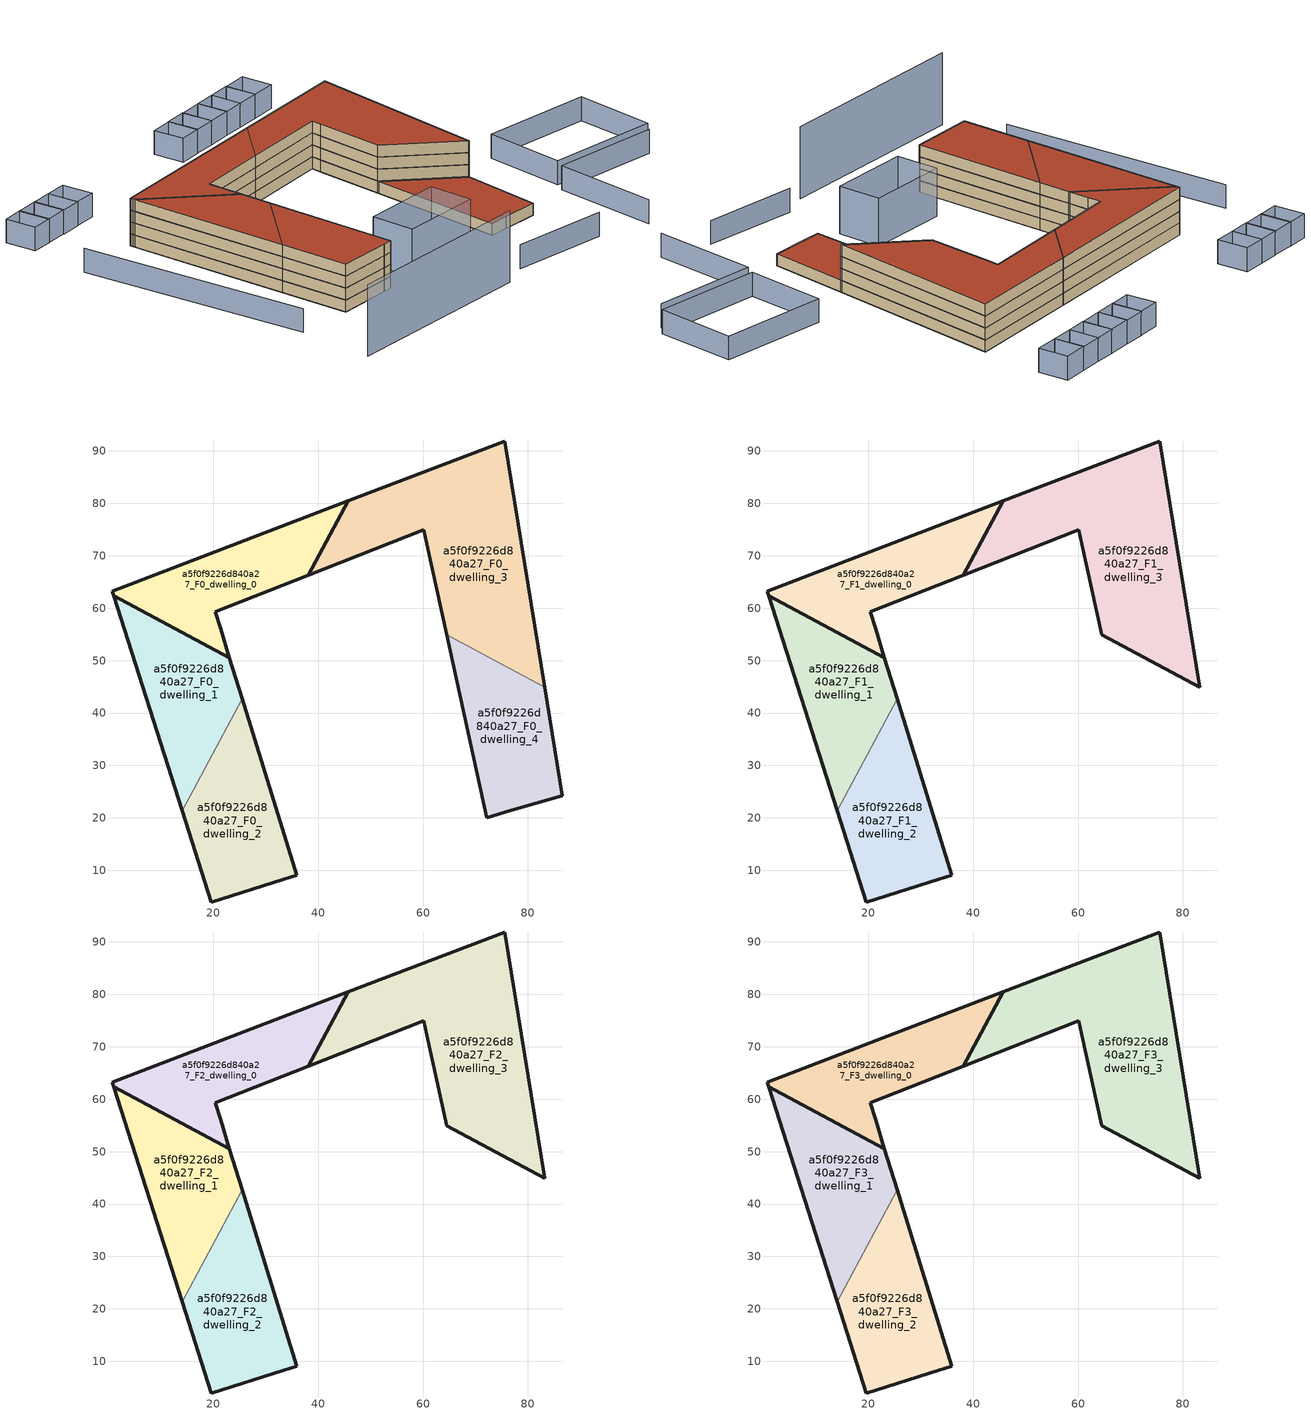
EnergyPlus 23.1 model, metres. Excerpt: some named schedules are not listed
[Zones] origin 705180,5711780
a5f0f9226d840a27_F0_dwelling_0
 floor ground (EU_floor_Construction): 38.12,66.31 45.71,80.47 0.73,63.27 1.02,62.36 23.05,50.55 21.36,56.05 20.32,59.34 z0
 wall outside (EU_wall_Construction): 1.02,62.36 0.73,63.27 45.71,80.47 38.12,66.31 20.32,59.34 21.36,56.05 23.05,50.55 1.02,62.36 z0:3
a5f0f9226d840a27_F0_dwelling_1
 floor ground (EU_floor_Construction): 14.03,21.36 25.47,42.7 23.05,50.55 1.02,62.36 z0
 wall outside (EU_wall_Construction): 14.03,21.36 1.02,62.36 23.05,50.55 25.47,42.7 z0:3
 wall to a5f0f9226d840a27_F0_dwelling_2 (EU_wall_Construction): 25.47,42.7 14.03,21.36 z0:3
a5f0f9226d840a27_F0_dwelling_2
 floor ground (EU_floor_Construction): 33.42,8.31 35.85,9.02 25.47,42.7 14.03,21.36 19.56,3.96 33.41,8.31 z0
 wall outside (EU_wall_Construction): 25.47,42.7 35.85,9.02 33.42,8.31 33.41,8.31 19.56,3.96 14.03,21.36 z0:3
a5f0f9226d840a27_F0_dwelling_3
 floor ground (EU_floor_Construction): 83.16,44.97 75.59,91.89 45.71,80.47 38.12,66.31 60.13,74.92 60.71,72.24 64.49,54.97 z0
 wall outside (EU_wall_Construction): 64.49,54.97 60.71,72.24 60.13,74.92 38.12,66.31 45.71,80.47 75.59,91.89 83.16,44.97 z0:3
 wall to a5f0f9226d840a27_F0_dwelling_4 (EU_wall_Construction): 83.16,44.97 64.49,54.97 z0:3
a5f0f9226d840a27_F0_dwelling_4
 floor ground (EU_floor_Construction): 86.51,24.2 83.16,44.97 64.49,54.97 72.14,20.02 76.81,21.42 z0
 wall outside (EU_wall_Construction): 83.16,44.97 86.51,24.2 76.81,21.42 72.14,20.02 64.49,54.97 z0:3
 roof outside (EU_roof_Construction): 83.16,44.97 86.51,24.2 76.81,21.42 72.14,20.02 64.49,54.97 z3
a5f0f9226d840a27_F1_dwelling_0
 floor to a5f0f9226d840a27_F0_dwelling_0 (EU_floor_Construction): 38.12,66.31 45.71,80.47 0.73,63.27 1.02,62.36 23.05,50.55 21.36,56.05 20.32,59.34 z3
 wall outside (EU_wall_Construction): 1.02,62.36 0.73,63.27 45.71,80.47 38.12,66.31 20.32,59.34 21.36,56.05 23.05,50.55 1.02,62.36 z3:6
a5f0f9226d840a27_F1_dwelling_1
 floor to a5f0f9226d840a27_F0_dwelling_1 (EU_floor_Construction): 14.03,21.36 25.47,42.7 23.05,50.55 1.02,62.36 z3
 wall outside (EU_wall_Construction): 14.03,21.36 1.02,62.36 23.05,50.55 25.47,42.7 z3:6
 wall to a5f0f9226d840a27_F1_dwelling_2 (EU_wall_Construction): 25.47,42.7 14.03,21.36 z3:6
a5f0f9226d840a27_F1_dwelling_2
 floor to a5f0f9226d840a27_F0_dwelling_2 (EU_floor_Construction): 33.42,8.31 35.85,9.02 25.47,42.7 14.03,21.36 19.55,3.96 33.41,8.31 z3
 wall outside (EU_wall_Construction): 25.47,42.7 35.85,9.02 33.42,8.31 33.41,8.31 19.56,3.96 14.03,21.36 z3:6
a5f0f9226d840a27_F1_dwelling_3
 floor to a5f0f9226d840a27_F0_dwelling_3 (EU_floor_Construction): 83.16,44.97 75.59,91.89 45.71,80.47 38.12,66.31 60.13,74.92 60.71,72.24 64.49,54.97 z3
 wall outside (EU_wall_Construction): 75.59,91.89 83.16,44.97 64.49,54.97 60.71,72.24 60.13,74.92 38.12,66.31 45.71,80.47 75.59,91.89 z3:6
a5f0f9226d840a27_F2_dwelling_0
 floor to a5f0f9226d840a27_F1_dwelling_0 (EU_floor_Construction): 38.12,66.31 45.71,80.47 0.73,63.27 1.02,62.36 23.05,50.55 21.36,56.05 20.32,59.34 z6
 wall outside (EU_wall_Construction): 1.02,62.36 0.73,63.27 45.71,80.47 38.12,66.31 20.32,59.34 21.36,56.05 23.05,50.55 1.02,62.36 z6:9
a5f0f9226d840a27_F2_dwelling_1
 floor to a5f0f9226d840a27_F1_dwelling_1 (EU_floor_Construction): 14.03,21.36 25.47,42.7 23.05,50.55 1.02,62.36 z6
 wall outside (EU_wall_Construction): 14.03,21.36 1.02,62.36 23.05,50.55 25.47,42.7 z6:9
 wall to a5f0f9226d840a27_F2_dwelling_2 (EU_wall_Construction): 25.47,42.7 14.03,21.36 z6:9
a5f0f9226d840a27_F2_dwelling_2
 floor to a5f0f9226d840a27_F1_dwelling_2 (EU_floor_Construction): 33.42,8.31 35.85,9.02 25.47,42.7 14.03,21.36 19.55,3.96 33.41,8.31 z6
 wall outside (EU_wall_Construction): 25.47,42.7 35.85,9.02 33.42,8.31 33.41,8.31 19.56,3.96 14.03,21.36 z6:9
a5f0f9226d840a27_F2_dwelling_3
 floor to a5f0f9226d840a27_F1_dwelling_3 (EU_floor_Construction): 83.16,44.97 75.59,91.89 45.71,80.47 38.12,66.31 60.13,74.92 60.71,72.24 64.49,54.97 z6
 wall outside (EU_wall_Construction): 75.59,91.89 83.16,44.97 64.49,54.97 60.71,72.24 60.13,74.92 38.12,66.31 45.71,80.47 75.59,91.89 z6:9
a5f0f9226d840a27_F3_dwelling_0
 floor to a5f0f9226d840a27_F2_dwelling_0 (EU_floor_Construction): 38.12,66.31 45.71,80.47 0.73,63.27 1.02,62.36 23.05,50.55 21.36,56.05 20.32,59.34 z9
 wall outside (EU_wall_Construction): 1.02,62.36 0.73,63.27 45.71,80.47 38.12,66.31 20.32,59.34 21.36,56.05 23.05,50.55 1.02,62.36 z9:12
 roof outside (EU_roof_Construction): 45.71,80.47 38.12,66.31 20.32,59.34 21.36,56.05 23.05,50.55 1.02,62.36 0.73,63.27 z12
a5f0f9226d840a27_F3_dwelling_1
 floor to a5f0f9226d840a27_F2_dwelling_1 (EU_floor_Construction): 14.03,21.36 25.47,42.7 23.05,50.55 1.02,62.36 z9
 wall outside (EU_wall_Construction): 14.03,21.36 1.02,62.36 23.05,50.55 25.47,42.7 z9:12
 wall to a5f0f9226d840a27_F3_dwelling_2 (EU_wall_Construction): 25.47,42.7 14.03,21.36 z9:12
 roof outside (EU_roof_Construction): 23.05,50.55 25.47,42.7 14.03,21.36 1.02,62.36 z12
a5f0f9226d840a27_F3_dwelling_2
 floor to a5f0f9226d840a27_F2_dwelling_2 (EU_floor_Construction): 33.42,8.31 35.85,9.02 25.47,42.7 14.03,21.36 19.55,3.96 33.41,8.31 z9
 wall outside (EU_wall_Construction): 25.47,42.7 35.85,9.02 33.42,8.31 33.41,8.31 19.56,3.96 14.03,21.36 z9:12
 roof outside (EU_roof_Construction): 25.47,42.7 35.85,9.02 33.42,8.31 33.41,8.31 19.56,3.96 14.03,21.36 z12
a5f0f9226d840a27_F3_dwelling_3
 floor to a5f0f9226d840a27_F2_dwelling_3 (EU_floor_Construction): 83.16,44.97 75.59,91.89 45.71,80.47 38.12,66.31 60.13,74.92 60.71,72.24 64.49,54.97 z9
 wall outside (EU_wall_Construction): 75.59,91.89 83.16,44.97 64.49,54.97 60.71,72.24 60.13,74.92 38.12,66.31 45.71,80.47 75.59,91.89 z9:12
 roof outside (EU_roof_Construction): 75.59,91.89 83.16,44.97 64.49,54.97 60.71,72.24 60.13,74.92 38.12,66.31 45.71,80.47 z12
shading: 9.27,-19.44 60.19,-3.89 z0:18; -16.53,57.04 4.94,0.08 / 66.56,1.01 91.96,5.6 / 105.43,4.87 100.16,32.18 / 100.16,32.18 128.59,37.66 / -18.76,73.46 -21.64,81.05 / -21.64,81.05 -16.34,83.06 / -16.34,83.06 -13.47,75.46 / -13.47,75.46 -18.76,73.46 / -7.8,77.61 -13.64,75.4 / -13.64,75.4 -16.51,83 / -16.51,83 -10.67,85.21 / -10.67,85.21 -7.8,77.61 / -10.78,85.16 -5.4,87.2 / -5.4,87.2 -2.53,79.6 / -2.53,79.6 -7.91,77.57 / -7.91,77.57 -10.78,85.16 / 0.19,89.32 3.06,81.72 / 3.06,81.72 -2.58,79.59 / -2.58,79.59 -5.45,87.19 / -5.45,87.19 0.19,89.32 / 35.13,102.56 40.79,104.78 / 40.79,104.78 43.71,97.34 / 43.71,97.34 38.05,95.12 / 38.05,95.12 35.13,102.56 / 49.15,99.45 43.54,97.27 / 43.54,97.27 40.65,104.72 / 40.65,104.72 46.26,106.9 / 46.26,106.9 49.15,99.45 / 130.38,40.61 101.17,35.09 / 101.17,35.09 97.21,56.07 / 97.21,56.07 126.42,61.59 / 126.42,61.59 130.38,40.61 / 46.22,106.88 52.18,109.19 / 52.18,109.19 55.07,101.74 / 55.07,101.74 49.11,99.42 / 49.11,99.42 46.22,106.88 / 57.4,111.22 60.29,103.76 / 60.29,103.76 55.04,101.72 / 55.04,101.72 52.15,109.18 / 52.15,109.18 57.4,111.22 / 60.3,103.75 57.41,111.21 / 57.41,111.21 63.14,113.43 / 63.14,113.43 66.03,105.98 / 66.03,105.98 60.3,103.75 / 69.28,115.81 72.17,108.36 / 72.17,108.36 65.92,105.93 / 65.92,105.93 63.02,113.38 / 63.02,113.38 69.28,115.81 z0:6; 40.3,22.32 60.99,28.57 / 60.99,28.57 64.28,17.68 / 64.28,17.68 43.59,11.43 / 43.59,11.43 40.3,22.32 z0:12
[Building]
EU S2 Campaign: North Axis=0; Terrain=City; Solar Distribution=FullExterior
[Site:Location]
London: Latitude=51.5; Longitude=-0.5; Time Zone=0; Elevation=25
[SizingPeriod:WeatherFileDays]
AnnualSizingPeriod: Begin Month=1; Begin Day of Month=1; End Month=12; End Day of Month=31; Day of Week for Start Day=Monday; Use Weather File Daylight Saving Period=No; Use Weather File Rain and Snow Indicators=No
[MATERIAL]
EU_InternalMass_Material: Roughness=MediumRough; Thickness=0.1; Conductivity=1; Density=1800; Specific Heat=900; Thermal Absorptance=0.9; Solar Absorptance=0.7; Visible Absorptance=0.7
[MATERIAL:NOMASS] Roughness=MediumRough; Thermal Absorptance=0.9; Solar Absorptance=0.7; Visible Absorptance=0.7
Name | Thermal Resistance
EU_wall_NoMass | 1.04674
EU_roof_NoMass | 4.32442
EU_floor_NoMass | 2.04616
[CONSTRUCTION]
EU_wall_Construction: EU_wall_NoMass
EU_roof_Construction: EU_roof_NoMass
EU_floor_Construction: EU_floor_NoMass
EU_InternalMass_Construction: EU_InternalMass_Material
[ZONE] Type=1; Multiplier=1; Ceiling Height=autocalculate; Floor Area=autocalculate; Part of Total Floor Area=Yes
Name | Volume
a5f0f9226d840a27_F0_dwelling_0; a5f0f9226d840a27_F1_dwelling_0; a5f0f9226d840a27_F2_dwelling_0; a5f0f9226d840a27_F3_dwelling_0 | 1336.58
a5f0f9226d840a27_F0_dwelling_1; a5f0f9226d840a27_F1_dwelling_1; a5f0f9226d840a27_F2_dwelling_1; a5f0f9226d840a27_F3_dwelling_1 | 1336.45
a5f0f9226d840a27_F0_dwelling_2; a5f0f9226d840a27_F1_dwelling_2; a5f0f9226d840a27_F2_dwelling_2; a5f0f9226d840a27_F3_dwelling_2 | 1376.25
a5f0f9226d840a27_F0_dwelling_3; a5f0f9226d840a27_F1_dwelling_3; a5f0f9226d840a27_F2_dwelling_3; a5f0f9226d840a27_F3_dwelling_3 | 2638.18
a5f0f9226d840a27_F0_dwelling_4 | 1331.67
[INTERNALMASS] Construction=EU_InternalMass_Construction
Name | Zone or ZoneList | Surface Area
a5f0f9226d840a27_F0_dwelling_0_EU_InternalMass | a5f0f9226d840a27_F0_dwelling_0 | 445.525
a5f0f9226d840a27_F0_dwelling_1_EU_InternalMass | a5f0f9226d840a27_F0_dwelling_1 | 445.484
a5f0f9226d840a27_F0_dwelling_2_EU_InternalMass | a5f0f9226d840a27_F0_dwelling_2 | 458.746
a5f0f9226d840a27_F0_dwelling_3_EU_InternalMass | a5f0f9226d840a27_F0_dwelling_3 | 879.392
a5f0f9226d840a27_F0_dwelling_4_EU_InternalMass | a5f0f9226d840a27_F0_dwelling_4 | 443.889
a5f0f9226d840a27_F1_dwelling_0_EU_InternalMass | a5f0f9226d840a27_F1_dwelling_0 | 668.276
a5f0f9226d840a27_F1_dwelling_1_EU_InternalMass | a5f0f9226d840a27_F1_dwelling_1 | 668.266
a5f0f9226d840a27_F1_dwelling_2_EU_InternalMass | a5f0f9226d840a27_F1_dwelling_2 | 668.277
a5f0f9226d840a27_F1_dwelling_3_EU_InternalMass | a5f0f9226d840a27_F1_dwelling_3 | 668.274
a5f0f9226d840a27_F2_dwelling_0_EU_InternalMass | a5f0f9226d840a27_F2_dwelling_0 | 668.276
a5f0f9226d840a27_F2_dwelling_1_EU_InternalMass | a5f0f9226d840a27_F2_dwelling_1 | 668.266
a5f0f9226d840a27_F2_dwelling_2_EU_InternalMass | a5f0f9226d840a27_F2_dwelling_2 | 668.277
a5f0f9226d840a27_F2_dwelling_3_EU_InternalMass | a5f0f9226d840a27_F2_dwelling_3 | 668.274
a5f0f9226d840a27_F3_dwelling_0_EU_InternalMass | a5f0f9226d840a27_F3_dwelling_0 | 668.276
a5f0f9226d840a27_F3_dwelling_1_EU_InternalMass | a5f0f9226d840a27_F3_dwelling_1 | 668.266
a5f0f9226d840a27_F3_dwelling_2_EU_InternalMass | a5f0f9226d840a27_F3_dwelling_2 | 668.277
a5f0f9226d840a27_F3_dwelling_3_EU_InternalMass | a5f0f9226d840a27_F3_dwelling_3 | 668.274
[OTHEREQUIPMENT] Fuel Type=Electricity; Design Level Calculation Method=Watts/Area; Power per Zone Floor Area=1; Fraction Latent=0; Fraction Radiant=0; Fraction Lost=0; Carbon Dioxide Generation Rate=0; EndUse Subcategory=EU_Step8_InternalGains
Name | Zone or ZoneList or Space or SpaceList | Schedule
EU_Step8_InternalGain_a5f0f9226d840a27_F0_dwelling_0_f000 | a5f0f9226d840a27_F0_dwelling_0 | EU_Step8_GainSchedule_a5f0f9226d840a27_F0_dwelling_0_f000
EU_Step8_InternalGain_a5f0f9226d840a27_F0_dwelling_1_f000 | a5f0f9226d840a27_F0_dwelling_1 | EU_Step8_GainSchedule_a5f0f9226d840a27_F0_dwelling_1_f000
EU_Step8_InternalGain_a5f0f9226d840a27_F0_dwelling_2_f000 | a5f0f9226d840a27_F0_dwelling_2 | EU_Step8_GainSchedule_a5f0f9226d840a27_F0_dwelling_2_f000
EU_Step8_InternalGain_a5f0f9226d840a27_F0_dwelling_3_f000 | a5f0f9226d840a27_F0_dwelling_3 | EU_Step8_GainSchedule_a5f0f9226d840a27_F0_dwelling_3_f000
EU_Step8_InternalGain_a5f0f9226d840a27_F0_dwelling_4_f000 | a5f0f9226d840a27_F0_dwelling_4 | EU_Step8_GainSchedule_a5f0f9226d840a27_F0_dwelling_4_f000
EU_Step8_InternalGain_a5f0f9226d840a27_F1_dwelling_0_f000 | a5f0f9226d840a27_F1_dwelling_0 | EU_Step8_GainSchedule_a5f0f9226d840a27_F1_dwelling_0_f000
EU_Step8_InternalGain_a5f0f9226d840a27_F1_dwelling_1_f000 | a5f0f9226d840a27_F1_dwelling_1 | EU_Step8_GainSchedule_a5f0f9226d840a27_F1_dwelling_1_f000
EU_Step8_InternalGain_a5f0f9226d840a27_F1_dwelling_2_f000 | a5f0f9226d840a27_F1_dwelling_2 | EU_Step8_GainSchedule_a5f0f9226d840a27_F1_dwelling_2_f000
EU_Step8_InternalGain_a5f0f9226d840a27_F1_dwelling_3_f000 | a5f0f9226d840a27_F1_dwelling_3 | EU_Step8_GainSchedule_a5f0f9226d840a27_F1_dwelling_3_f000
EU_Step8_InternalGain_a5f0f9226d840a27_F2_dwelling_0_f000 | a5f0f9226d840a27_F2_dwelling_0 | EU_Step8_GainSchedule_a5f0f9226d840a27_F2_dwelling_0_f000
EU_Step8_InternalGain_a5f0f9226d840a27_F2_dwelling_1_f000 | a5f0f9226d840a27_F2_dwelling_1 | EU_Step8_GainSchedule_a5f0f9226d840a27_F2_dwelling_1_f000
EU_Step8_InternalGain_a5f0f9226d840a27_F2_dwelling_2_f000 | a5f0f9226d840a27_F2_dwelling_2 | EU_Step8_GainSchedule_a5f0f9226d840a27_F2_dwelling_2_f000
EU_Step8_InternalGain_a5f0f9226d840a27_F2_dwelling_3_f000 | a5f0f9226d840a27_F2_dwelling_3 | EU_Step8_GainSchedule_a5f0f9226d840a27_F2_dwelling_3_f000
EU_Step8_InternalGain_a5f0f9226d840a27_F3_dwelling_0_f000 | a5f0f9226d840a27_F3_dwelling_0 | EU_Step8_GainSchedule_a5f0f9226d840a27_F3_dwelling_0_f000
EU_Step8_InternalGain_a5f0f9226d840a27_F3_dwelling_1_f000 | a5f0f9226d840a27_F3_dwelling_1 | EU_Step8_GainSchedule_a5f0f9226d840a27_F3_dwelling_1_f000
EU_Step8_InternalGain_a5f0f9226d840a27_F3_dwelling_2_f000 | a5f0f9226d840a27_F3_dwelling_2 | EU_Step8_GainSchedule_a5f0f9226d840a27_F3_dwelling_2_f000
EU_Step8_InternalGain_a5f0f9226d840a27_F3_dwelling_3_f000 | a5f0f9226d840a27_F3_dwelling_3 | EU_Step8_GainSchedule_a5f0f9226d840a27_F3_dwelling_3_f000
[ZONEVENTILATION:DESIGNFLOWRATE] Schedule=EU_AlwaysOn; Design Flow Rate Calculation Method=AirChanges/Hour; Air Changes per Hour=0.488719; Ventilation Type=Natural; Fan Pressure Rise=0; Fan Total Efficiency=1; Constant Term Coefficient=1; Temperature Term Coefficient=0; Velocity Term Coefficient=0; Velocity Squared Term Coefficient=0; Minimum Indoor Temperature=-100; Maximum Indoor Temperature=100; Delta Temperature=-100; Minimum Outdoor Temperature=-100; Maximum Outdoor Temperature=100; Maximum Wind Speed=40
Name | Zone or ZoneList or Space or SpaceList
EU_ConstantAir_a5f0f9226d840a27_F0_dwelling_0 | a5f0f9226d840a27_F0_dwelling_0
EU_ConstantAir_a5f0f9226d840a27_F0_dwelling_1 | a5f0f9226d840a27_F0_dwelling_1
EU_ConstantAir_a5f0f9226d840a27_F0_dwelling_2 | a5f0f9226d840a27_F0_dwelling_2
EU_ConstantAir_a5f0f9226d840a27_F0_dwelling_3 | a5f0f9226d840a27_F0_dwelling_3
EU_ConstantAir_a5f0f9226d840a27_F0_dwelling_4 | a5f0f9226d840a27_F0_dwelling_4
EU_ConstantAir_a5f0f9226d840a27_F1_dwelling_0 | a5f0f9226d840a27_F1_dwelling_0
EU_ConstantAir_a5f0f9226d840a27_F1_dwelling_1 | a5f0f9226d840a27_F1_dwelling_1
EU_ConstantAir_a5f0f9226d840a27_F1_dwelling_2 | a5f0f9226d840a27_F1_dwelling_2
EU_ConstantAir_a5f0f9226d840a27_F1_dwelling_3 | a5f0f9226d840a27_F1_dwelling_3
EU_ConstantAir_a5f0f9226d840a27_F2_dwelling_0 | a5f0f9226d840a27_F2_dwelling_0
EU_ConstantAir_a5f0f9226d840a27_F2_dwelling_1 | a5f0f9226d840a27_F2_dwelling_1
EU_ConstantAir_a5f0f9226d840a27_F2_dwelling_2 | a5f0f9226d840a27_F2_dwelling_2
EU_ConstantAir_a5f0f9226d840a27_F2_dwelling_3 | a5f0f9226d840a27_F2_dwelling_3
EU_ConstantAir_a5f0f9226d840a27_F3_dwelling_0 | a5f0f9226d840a27_F3_dwelling_0
EU_ConstantAir_a5f0f9226d840a27_F3_dwelling_1 | a5f0f9226d840a27_F3_dwelling_1
EU_ConstantAir_a5f0f9226d840a27_F3_dwelling_2 | a5f0f9226d840a27_F3_dwelling_2
EU_ConstantAir_a5f0f9226d840a27_F3_dwelling_3 | a5f0f9226d840a27_F3_dwelling_3
[HVACTEMPLATE:THERMOSTAT] Constant Heating Setpoint=20; Constant Cooling Setpoint=50
EU_HeatOnly_a5f0f9226d840a27_F0_dwelling_0; EU_HeatOnly_a5f0f9226d840a27_F0_dwelling_1; EU_HeatOnly_a5f0f9226d840a27_F0_dwelling_2; EU_HeatOnly_a5f0f9226d840a27_F0_dwelling_3; EU_HeatOnly_a5f0f9226d840a27_F0_dwelling_4; EU_HeatOnly_a5f0f9226d840a27_F1_dwelling_0; EU_HeatOnly_a5f0f9226d840a27_F1_dwelling_1; EU_HeatOnly_a5f0f9226d840a27_F1_dwelling_2; EU_HeatOnly_a5f0f9226d840a27_F1_dwelling_3; EU_HeatOnly_a5f0f9226d840a27_F2_dwelling_0; EU_HeatOnly_a5f0f9226d840a27_F2_dwelling_1; EU_HeatOnly_a5f0f9226d840a27_F2_dwelling_2; EU_HeatOnly_a5f0f9226d840a27_F2_dwelling_3; EU_HeatOnly_a5f0f9226d840a27_F3_dwelling_0; EU_HeatOnly_a5f0f9226d840a27_F3_dwelling_1
